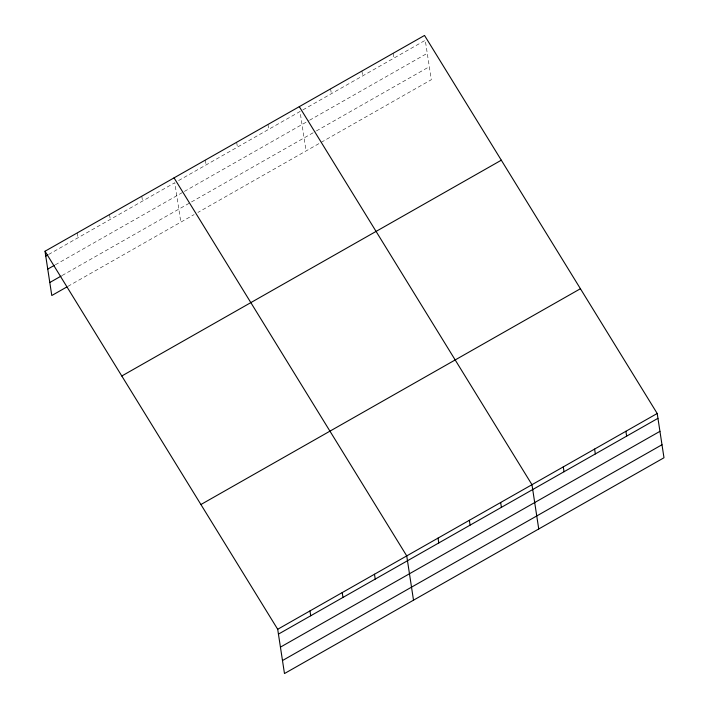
<?xml version="1.0" encoding="UTF-8"?>
<svg xmlns="http://www.w3.org/2000/svg" width="709" height="709" viewBox="0 0 709 709"><rect width="100%" height="100%" fill="white"/><g stroke="black" fill="none" stroke-linecap="round" stroke-linejoin="round"><path stroke-width="0.53" stroke-dasharray="3.54 2.66" d="M48.602 254.478L174.795 182.727L180.822 222.147M178.588 180.565L300.031 111.517L306.066 150.937M302.876 109.895L425.267 40.298L431.302 79.727L197.9 212.443M55.337 264.794L183.427 191.962M184.375 191.421L308.663 120.752M309.611 120.211L427.261 53.317M62.135 275.5L315.461 131.457M316.409 130.917L429.308 66.717M67.922 286.347L194.106 214.597M393.211 53.255L393.956 58.103M361.909 71.06L362.645 75.907M330.598 88.855L331.342 93.712M267.975 124.465L268.72 129.313M236.664 142.27L237.409 147.118M205.362 160.074L206.097 164.922M141.791 196.216L142.536 201.064M109.532 214.561L110.276 219.409M77.272 232.898L78.017 237.754"/><path stroke-width="1.06" d="M45.013 251.243L424.523 35.45L657.208 413.48L663.987 457.757L284.477 673.55L277.698 629.273L45.013 251.243L51.792 295.52L66.974 286.888M45.757 256.091L47.654 255.018M47.751 269.11L54.389 265.326M49.798 282.51L61.187 276.04M121.797 375.992L501.307 160.199M200.913 504.524L580.423 288.731M277.698 629.273L657.208 413.48M278.442 634.121L657.952 418.328M280.436 647.131L659.946 431.338M282.483 660.54L661.993 444.747M299.287 106.66L531.972 484.69L538.743 528.967M174.051 177.87L406.736 555.9L413.507 600.177M625.896 431.285L626.641 436.132M594.594 449.089L595.33 453.937M563.283 466.885L564.027 471.742M500.66 502.495L501.405 507.343M469.349 520.3L470.094 525.147M438.038 538.104L438.782 542.952M374.476 574.246L375.221 579.093M342.217 592.591L342.961 597.439M309.957 610.928L310.702 615.784"/></g></svg>
